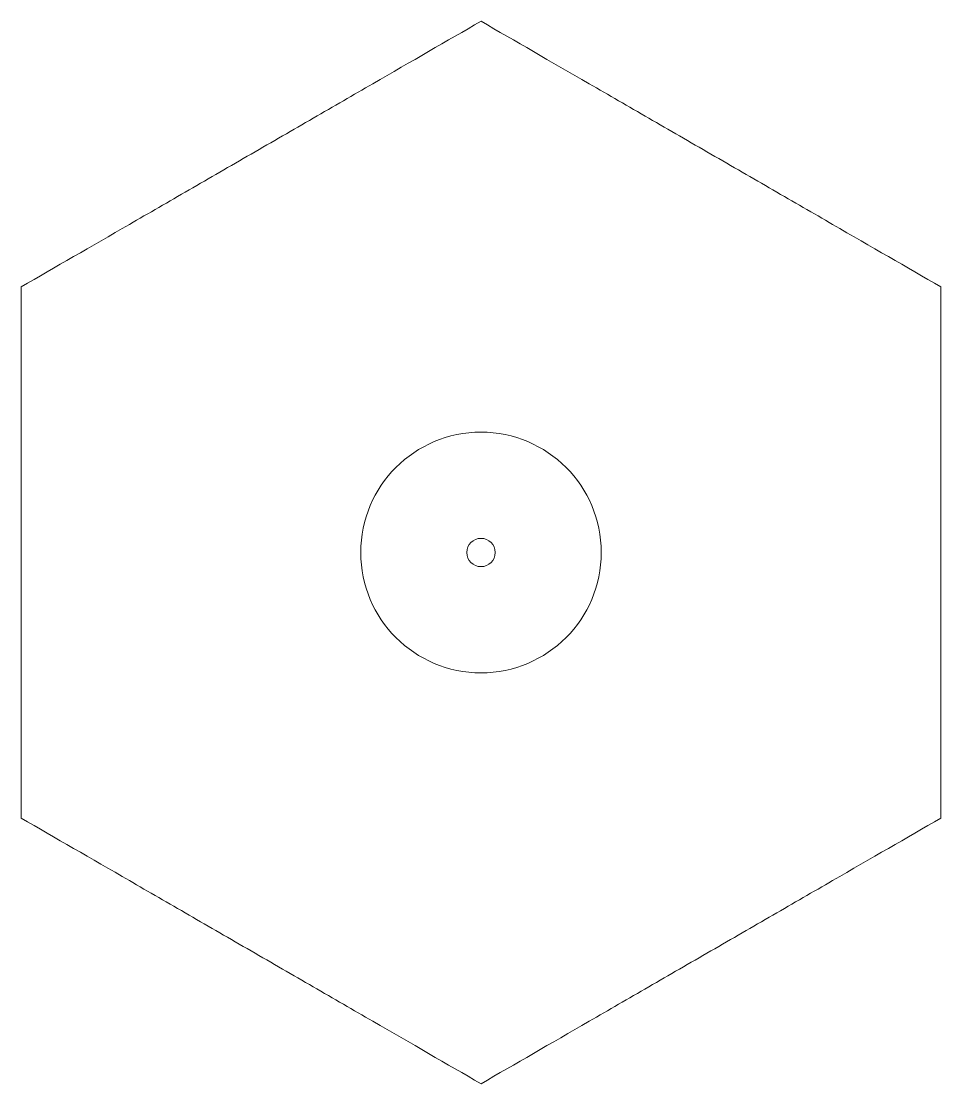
# Paper-space layout '_Front' of a CAD drawing. Header units: millimetres. Extents: x -3.25 to 3.25, y -3.75 to 3.75.
import ezdxf

# ---------------------------------------------------------------- set-up
doc = ezdxf.new("R2010")
doc.units = ezdxf.units.MM

psp = doc.layouts.new('_Front')

# ---------------------------------------------------------------- linework, layer by layer
at = {"color": 7, "linetype": 'Continuous', "lineweight": 15}
for radius in [0.85, 0.1]:
    psp.add_circle((0, 0), radius, dxfattribs=at)
for points, knots in [([(-3.25, 1.8764), (-3.0092, 2.0154), (-2.7579, 2.1605), (-2.3493, 2.3964), (-2.2072, 2.4785), (-1.9201, 2.6442), (-1.7736, 2.7288), (-1.4756, 2.9008), (-1.3296, 2.9852), (-1.0424, 3.1509), (-0.9002, 3.233), (-0.492, 3.4687), (-0.2407, 3.6138), (0, 3.7528)], [0, 0, 0, 0, 0.25, 0.25, 0.375, 0.375, 0.5, 0.5, 0.625, 0.625, 0.75, 0.75, 1, 1, 1, 1]), ([(0, 3.7528), (0.2408, 3.6138), (0.4921, 3.4686), (0.9007, 3.2327), (1.0428, 3.1507), (1.3299, 2.9849), (1.4764, 2.9004), (1.7744, 2.7283), (1.9204, 2.644), (2.2076, 2.4782), (2.3498, 2.3961), (2.758, 2.1604), (3.0093, 2.0154), (3.25, 1.8764)], [0, 0, 0, 0, 0.25, 0.25, 0.375, 0.375, 0.5, 0.5, 0.625, 0.625, 0.75, 0.75, 1, 1, 1, 1]), ([(-3.25, -1.8764), (-3.25, -1.601), (-3.25, -1.3055), (-3.25, -0.8377), (-3.25, -0.6772), (-3.25, -0.3438), (-3.25, -0.1716), (-3.25, 0.168), (-3.25, 0.3391), (-3.25, 0.674), (-3.25, 0.8353), (-3.25, 1.1489), (-3.25, 1.3019), (-3.25, 1.5972), (-3.25, 1.7389), (-3.25, 1.8764)], [0, 0, 0, 0, 0.25, 0.25, 0.375, 0.375, 0.5, 0.5, 0.625, 0.625, 0.75, 0.75, 0.875, 0.875, 1, 1, 1, 1]), ([(3.25, -1.8764), (3.25, -1.601), (3.25, -1.3055), (3.25, -0.8377), (3.25, -0.6772), (3.25, -0.3438), (3.25, -0.1716), (3.25, 0.168), (3.25, 0.3391), (3.25, 0.674), (3.25, 0.8353), (3.25, 1.1489), (3.25, 1.3019), (3.25, 1.5972), (3.25, 1.7389), (3.25, 1.8764)], [0, 0, 0, 0, 0.25, 0.25, 0.375, 0.375, 0.5, 0.5, 0.625, 0.625, 0.75, 0.75, 0.875, 0.875, 1, 1, 1, 1]), ([(0, -3.7528), (-0.2408, -3.6138), (-0.4921, -3.4686), (-0.9007, -3.2327), (-1.0428, -3.1507), (-1.3299, -2.9849), (-1.4764, -2.9004), (-1.7744, -2.7283), (-1.9204, -2.644), (-2.2076, -2.4782), (-2.3498, -2.3961), (-2.758, -2.1604), (-3.0093, -2.0154), (-3.25, -1.8764)], [0, 0, 0, 0, 0.25, 0.25, 0.375, 0.375, 0.5, 0.5, 0.625, 0.625, 0.75, 0.75, 1, 1, 1, 1]), ([(3.25, -1.8764), (3.0092, -2.0154), (2.7579, -2.1605), (2.3493, -2.3964), (2.2072, -2.4785), (1.9201, -2.6442), (1.7736, -2.7288), (1.4756, -2.9008), (1.3296, -2.9852), (1.0424, -3.1509), (0.9002, -3.233), (0.492, -3.4687), (0.2407, -3.6138), (0, -3.7528)], [0, 0, 0, 0, 0.25, 0.25, 0.375, 0.375, 0.5, 0.5, 0.625, 0.625, 0.75, 0.75, 1, 1, 1, 1])]:
    psp.add_open_spline(points, degree=3, knots=knots, dxfattribs=at)

doc.saveas('drawing.dxf')
